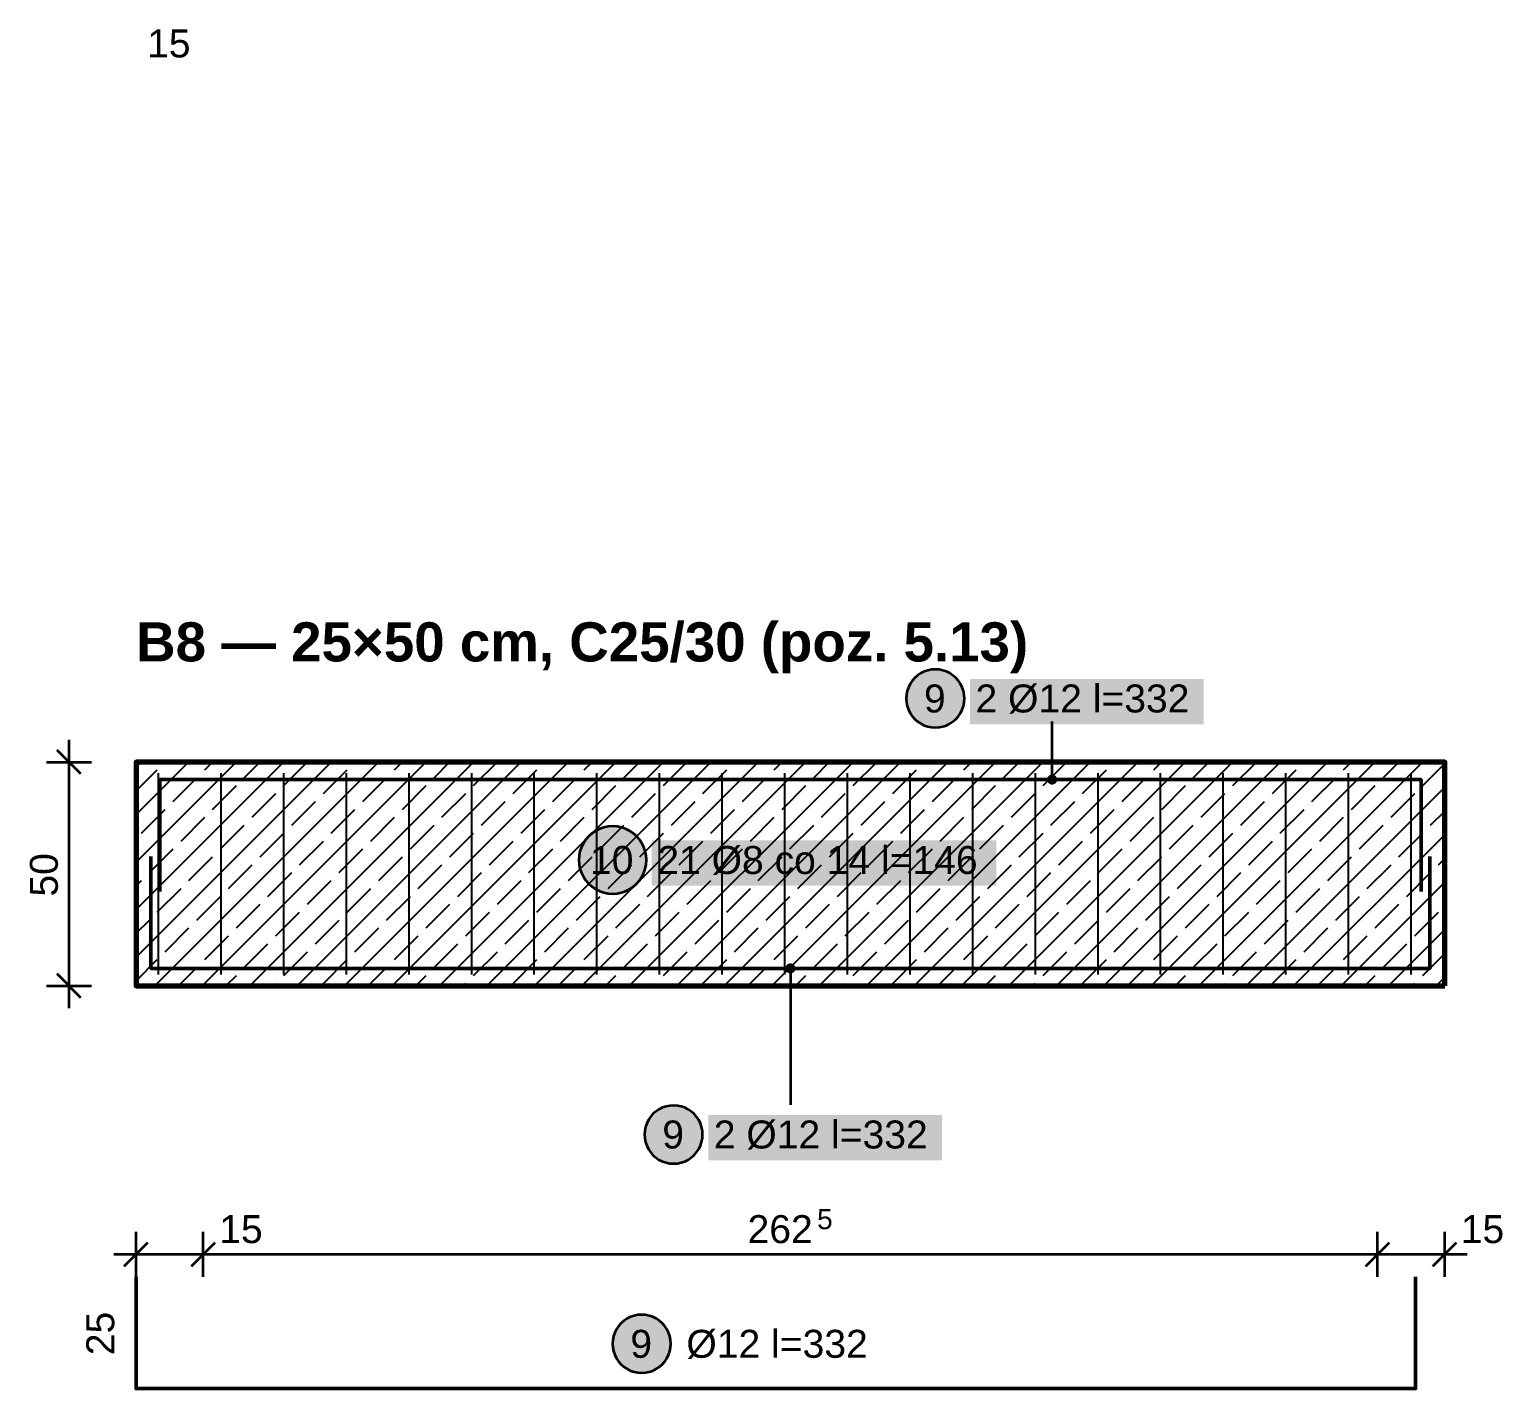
# Model space of a CAD drawing. Header units: metres. Extents: x 0.1 to 16.6, y -16.3 to -0.1.
# Drawn here: x 10.012 to 13.304, y -6.2 to -3.163 of the extents above; entities that cross this region are included whole.
import ezdxf

# ---------------------------------------------------------------- set-up
doc = ezdxf.new("R2010")
doc.units = ezdxf.units.M
for name, color, linetype, lineweight in [('A-KRESKOWANIE', 8, 'Continuous', 18), ('A-MASKA', 7, 'Continuous', 18), ('A-OPISY', 2, 'Continuous', 25), ('K-KONSTR', 7, 'Continuous', 50), ('K-WYMIARY', 1, 'Continuous', 25), ('K-ZBROJENIE', 1, 'Continuous', 100), ('K-ZBROJENIE-OPIS', 2, 'Continuous', 25)]:
    doc.layers.add(name, color=color, linetype=linetype, lineweight=lineweight)
doc.styles.add('PL_ARIAL', font='arial.ttf')
doc.styles.add('PL_ARIAL_B', font='arialbd.ttf')

msp = doc.modelspace()

# ---------------------------------------------------------------- hatches: boundary and pattern name
at = {"layer": 'A-MASKA', "true_color": 0xffffff}
for points in [[(12.1137, -4.7153), (12.6363, -4.7153), (12.6363, -4.614), (12.1137, -4.614)], [(11.4025, -5.0762), (12.1725, -5.0762), (12.1725, -4.975), (11.4025, -4.975)], [(11.5287, -5.6897), (12.0513, -5.6897), (12.0513, -5.5885), (11.5287, -5.5885)]]:
    msp.add_hatch(color=7, dxfattribs=at).paths.add_polyline_path(points)
at = {"layer": 'K-ZBROJENIE-OPIS', "true_color": 0xffffff}
for points in [[(12.1012, -4.6578), (12.1007, -4.6493), (12.099, -4.6409), (12.0963, -4.6329), (12.0925, -4.6253), (12.0878, -4.6182), (12.0822, -4.6118), (12.0758, -4.6062), (12.0687, -4.6015), (12.0611, -4.5977), (12.0531, -4.595), (12.0447, -4.5933), (12.0362, -4.5927), (12.0278, -4.5933), (12.0194, -4.595), (12.0114, -4.5977), (12.0037, -4.6015), (11.9967, -4.6062), (11.9903, -4.6118), (11.9847, -4.6182), (11.98, -4.6253), (11.9762, -4.6329), (11.9735, -4.6409), (11.9718, -4.6493), (11.9712, -4.6578), (11.9718, -4.6662), (11.9735, -4.6746), (11.9762, -4.6826), (11.98, -4.6902), (11.9847, -4.6973), (11.9903, -4.7037), (11.9967, -4.7093), (12.0037, -4.714), (12.0114, -4.7178), (12.0194, -4.7205), (12.0278, -4.7222), (12.0362, -4.7228), (12.0447, -4.7222), (12.0531, -4.7205), (12.0611, -4.7178), (12.0687, -4.714), (12.0758, -4.7093), (12.0822, -4.7037), (12.0878, -4.6973), (12.0925, -4.6902), (12.0963, -4.6826), (12.099, -4.6746), (12.1007, -4.6662)], [(11.3905, -5.0187), (11.3899, -5.0089), (11.388, -4.9992), (11.3848, -4.9898), (11.3804, -4.981), (11.3749, -4.9728), (11.3684, -4.9653), (11.361, -4.9588), (11.3528, -4.9533), (11.3439, -4.949), (11.3346, -4.9458), (11.3249, -4.9439), (11.315, -4.9432), (11.3052, -4.9439), (11.2955, -4.9458), (11.2861, -4.949), (11.2773, -4.9533), (11.269, -4.9588), (11.2616, -4.9653), (11.2551, -4.9728), (11.2496, -4.981), (11.2452, -4.9898), (11.2421, -4.9992), (11.2401, -5.0089), (11.2395, -5.0187), (11.2401, -5.0286), (11.2421, -5.0383), (11.2452, -5.0477), (11.2496, -5.0565), (11.2551, -5.0647), (11.2616, -5.0722), (11.269, -5.0787), (11.2773, -5.0842), (11.2861, -5.0885), (11.2955, -5.0917), (11.3052, -5.0936), (11.315, -5.0943), (11.3249, -5.0936), (11.3346, -5.0917), (11.3439, -5.0885), (11.3528, -5.0842), (11.361, -5.0787), (11.3684, -5.0722), (11.3749, -5.0647), (11.3804, -5.0565), (11.3848, -5.0477), (11.388, -5.0383), (11.3899, -5.0286)], [(11.5162, -5.6322), (11.5157, -5.6238), (11.514, -5.6154), (11.5113, -5.6074), (11.5075, -5.5997), (11.5028, -5.5927), (11.4972, -5.5863), (11.4908, -5.5807), (11.4837, -5.576), (11.4761, -5.5722), (11.4681, -5.5695), (11.4597, -5.5678), (11.4512, -5.5672), (11.4428, -5.5678), (11.4344, -5.5695), (11.4264, -5.5722), (11.4187, -5.576), (11.4117, -5.5807), (11.4053, -5.5863), (11.3997, -5.5927), (11.395, -5.5997), (11.3912, -5.6074), (11.3885, -5.6154), (11.3868, -5.6238), (11.3862, -5.6322), (11.3868, -5.6407), (11.3885, -5.6491), (11.3912, -5.6571), (11.395, -5.6647), (11.3997, -5.6718), (11.4053, -5.6782), (11.4117, -5.6838), (11.4187, -5.6885), (11.4264, -5.6923), (11.4344, -5.695), (11.4428, -5.6967), (11.4512, -5.6972), (11.4597, -5.6967), (11.4681, -5.695), (11.4761, -5.6923), (11.4837, -5.6885), (11.4908, -5.6838), (11.4972, -5.6782), (11.5028, -5.6718), (11.5075, -5.6647), (11.5113, -5.6571), (11.514, -5.6491), (11.5157, -5.6407)], [(11.445, -6.1), (11.4444, -6.0915), (11.4428, -6.0832), (11.4401, -6.0751), (11.4363, -6.0675), (11.4316, -6.0604), (11.426, -6.054), (11.4196, -6.0484), (11.4125, -6.0437), (11.4049, -6.0399), (11.3968, -6.0372), (11.3885, -6.0356), (11.38, -6.035), (11.3715, -6.0356), (11.3632, -6.0372), (11.3551, -6.0399), (11.3475, -6.0437), (11.3404, -6.0484), (11.334, -6.054), (11.3284, -6.0604), (11.3237, -6.0675), (11.3199, -6.0751), (11.3172, -6.0832), (11.3156, -6.0915), (11.315, -6.1), (11.3156, -6.1085), (11.3172, -6.1168), (11.3199, -6.1249), (11.3237, -6.1325), (11.3284, -6.1396), (11.334, -6.146), (11.3404, -6.1516), (11.3475, -6.1563), (11.3551, -6.1601), (11.3632, -6.1628), (11.3715, -6.1644), (11.38, -6.165), (11.3885, -6.1644), (11.3968, -6.1628), (11.4049, -6.1601), (11.4125, -6.1563), (11.4196, -6.1516), (11.426, -6.146), (11.4316, -6.1396), (11.4363, -6.1325), (11.4401, -6.1249), (11.4428, -6.1168), (11.4444, -6.1085)]]:
    msp.add_hatch(color=7, dxfattribs=at).paths.add_polyline_path(points)
at = {"layer": 'K-ZBROJENIE-OPIS', "true_color": 0x000000}
for points in [[(12.3087, -4.839), (12.3084, -4.8361), (12.3072, -4.8334), (12.3055, -4.831), (12.3031, -4.8293), (12.3004, -4.8281), (12.2975, -4.8277), (12.2946, -4.8281), (12.2919, -4.8293), (12.2895, -4.831), (12.2878, -4.8334), (12.2866, -4.8361), (12.2862, -4.839), (12.2866, -4.8419), (12.2878, -4.8446), (12.2895, -4.847), (12.2919, -4.8487), (12.2946, -4.8499), (12.2975, -4.8503), (12.3004, -4.8499), (12.3031, -4.8487), (12.3055, -4.847), (12.3072, -4.8446), (12.3084, -4.8419)], [(11.7237, -5.261), (11.7234, -5.2581), (11.7222, -5.2554), (11.7205, -5.253), (11.7181, -5.2513), (11.7154, -5.2501), (11.7125, -5.2497), (11.7096, -5.2501), (11.7069, -5.2513), (11.7045, -5.253), (11.7028, -5.2554), (11.7016, -5.2581), (11.7012, -5.261), (11.7016, -5.2639), (11.7028, -5.2666), (11.7045, -5.269), (11.7069, -5.2707), (11.7096, -5.2719), (11.7125, -5.2722), (11.7154, -5.2719), (11.7181, -5.2707), (11.7205, -5.269), (11.7222, -5.2666), (11.7234, -5.2639)]]:
    msp.add_hatch(color=7, dxfattribs=at).paths.add_polyline_path(points)

# ---------------------------------------------------------------- linework, layer by layer
at = {"layer": 'A-KRESKOWANIE', "lineweight": 25, "ltscale": 0.025}
for points in [[(10.25, -5.2356), (10.6856, -4.8)], [(10.25, -5.1296), (10.5796, -4.8)], [(10.25, -5.0235), (10.4735, -4.8)], [(10.25, -4.9174), (10.3674, -4.8)], [(10.25, -4.8114), (10.2614, -4.8)], [(10.2917, -5.3), (10.7917, -4.8)], [(10.3978, -5.3), (10.8978, -4.8)], [(10.4033, -4.8172), (10.4205, -4.8)], [(10.4917, -4.8348), (10.5265, -4.8)], [(10.5038, -5.3), (11.0038, -4.8)], [(10.5801, -4.8525), (10.6326, -4.8)], [(10.6099, -5.3), (11.1099, -4.8)], [(10.716, -5.3), (11.216, -4.8)], [(10.822, -5.3), (11.322, -4.8)], [(10.8276, -4.8172), (10.8447, -4.8)], [(10.916, -4.8348), (10.9508, -4.8)], [(10.9281, -5.3), (11.4281, -4.8)], [(11.0043, -4.8525), (11.0569, -4.8)], [(11.0342, -5.3), (11.5342, -4.8)], [(11.1402, -5.3), (11.6402, -4.8)], [(11.2463, -5.3), (11.7463, -4.8)], [(11.2518, -4.8172), (11.269, -4.8)], [(11.3402, -4.8348), (11.3751, -4.8)], [(11.3524, -5.3), (11.8524, -4.8)], [(11.4286, -4.8525), (11.4811, -4.8)], [(11.4584, -5.3), (11.9584, -4.8)], [(11.5645, -5.3), (12.0645, -4.8)], [(11.6706, -5.3), (12.1706, -4.8)], [(11.6761, -4.8172), (11.6933, -4.8)], [(11.7645, -4.8348), (11.7993, -4.8)], [(11.7766, -5.3), (12.2766, -4.8)], [(11.8529, -4.8525), (11.9054, -4.8)], [(11.8827, -5.3), (12.3827, -4.8)], [(11.9888, -5.3), (12.4888, -4.8)], [(12.0948, -5.3), (12.5948, -4.8)], [(12.1004, -4.8172), (12.1175, -4.8)], [(12.1888, -4.8348), (12.2236, -4.8)], [(12.2009, -5.3), (12.7009, -4.8)], [(12.2771, -4.8525), (12.3297, -4.8)], [(12.307, -5.3), (12.807, -4.8)], [(12.413, -5.3), (12.913, -4.8)], [(12.5191, -5.3), (13.0191, -4.8)], [(12.5246, -4.8172), (12.5418, -4.8)], [(12.613, -4.8348), (12.6479, -4.8)], [(12.6252, -5.3), (13.1252, -4.8)], [(12.7014, -4.8525), (12.7539, -4.8)], [(12.9489, -4.8172), (12.9661, -4.8)], [(13.0373, -4.8348), (13.0721, -4.8)], [(13.1257, -4.8525), (13.175, -4.8032)], [(10.25, -4.8644), (10.2972, -4.8172)], [(10.3326, -4.8879), (10.3856, -4.8348)], [(10.6685, -4.8702), (10.7215, -4.8172)], [(10.7569, -4.8879), (10.8099, -4.8348)], [(11.0927, -4.8702), (11.1458, -4.8172)], [(11.1811, -4.8879), (11.2342, -4.8348)], [(11.517, -4.8702), (11.57, -4.8172)], [(11.6054, -4.8879), (11.6584, -4.8348)], [(11.9413, -4.8702), (11.9943, -4.8172)], [(12.0297, -4.8879), (12.0827, -4.8348)], [(12.3655, -4.8702), (12.4186, -4.8172)], [(12.4539, -4.8879), (12.507, -4.8348)], [(12.7898, -4.8702), (12.8428, -4.8172)], [(12.8782, -4.8879), (12.9312, -4.8348)], [(10.421, -4.9056), (10.474, -4.8525)], [(10.5094, -4.9232), (10.5624, -4.8702)], [(10.8453, -4.9056), (10.8983, -4.8525)], [(10.9336, -4.9232), (10.9867, -4.8702)], [(11.2695, -4.9056), (11.3225, -4.8525)], [(11.3579, -4.9232), (11.4109, -4.8702)], [(11.6938, -4.9056), (11.7468, -4.8525)], [(11.7822, -4.9232), (11.8352, -4.8702)], [(12.118, -4.9056), (12.1711, -4.8525)], [(12.2064, -4.9232), (12.2595, -4.8702)], [(12.5423, -4.9056), (12.5953, -4.8525)], [(12.6307, -4.9232), (12.6837, -4.8702)], [(12.7312, -5.3), (13.175, -4.8562)], [(12.9666, -4.9056), (13.0196, -4.8525)], [(13.055, -4.9232), (13.108, -4.8702)], [(10.2619, -4.9586), (10.3149, -4.9056)], [(10.5978, -4.9409), (10.6508, -4.8879)], [(10.6862, -4.9586), (10.7392, -4.9056)], [(11.022, -4.9409), (11.0751, -4.8879)], [(11.1104, -4.9586), (11.1634, -4.9056)], [(11.4463, -4.9409), (11.4993, -4.8879)], [(11.5347, -4.9586), (11.5877, -4.9056)], [(11.8706, -4.9409), (11.9236, -4.8879)], [(11.9589, -4.9586), (12.012, -4.9056)], [(12.2948, -4.9409), (12.3479, -4.8879)], [(12.3832, -4.9586), (12.4362, -4.9056)], [(12.7191, -4.9409), (12.7721, -4.8879)], [(12.8075, -4.9586), (12.8605, -4.9056)], [(10.3503, -4.9763), (10.4033, -4.9232)], [(10.7745, -4.9763), (10.8276, -4.9232)], [(11.1988, -4.9763), (11.2518, -4.9232)], [(11.6231, -4.9763), (11.6761, -4.9232)], [(12.0473, -4.9763), (12.1004, -4.9232)], [(12.4716, -4.9763), (12.5246, -4.9232)], [(12.8959, -4.9763), (12.9489, -4.9232)], [(13.1433, -4.9409), (13.175, -4.9093)], [(10.4387, -4.9939), (10.4917, -4.9409)], [(10.5271, -5.0116), (10.5801, -4.9586)], [(10.8629, -4.9939), (10.916, -4.9409)], [(10.9513, -5.0116), (11.0043, -4.9586)], [(11.2872, -4.9939), (11.3402, -4.9409)], [(11.3756, -5.0116), (11.4286, -4.9586)], [(11.7115, -4.9939), (11.7645, -4.9409)], [(11.7998, -5.0116), (11.8529, -4.9586)], [(12.1357, -4.9939), (12.1888, -4.9409)], [(12.2241, -5.0116), (12.2771, -4.9586)], [(12.56, -4.9939), (12.613, -4.9409)], [(12.6484, -5.0116), (12.7014, -4.9586)], [(12.8373, -5.3), (13.175, -4.9623)], [(12.9842, -4.9939), (13.0373, -4.9409)], [(13.0726, -5.0116), (13.1257, -4.9586)], [(10.2796, -5.047), (10.3326, -4.9939)], [(10.6154, -5.0293), (10.6685, -4.9763)], [(10.7038, -5.047), (10.7569, -4.9939)], [(11.0397, -5.0293), (11.0927, -4.9763)], [(11.1281, -5.047), (11.1811, -4.9939)], [(11.464, -5.0293), (11.517, -4.9763)], [(11.5524, -5.047), (11.6054, -4.9939)], [(11.8882, -5.0293), (11.9413, -4.9763)], [(11.9766, -5.047), (12.0297, -4.9939)], [(12.3125, -5.0293), (12.3655, -4.9763)], [(12.4009, -5.047), (12.4539, -4.9939)], [(12.7368, -5.0293), (12.7898, -4.9763)], [(12.8251, -5.047), (12.8782, -4.9939)], [(10.368, -5.0647), (10.421, -5.0116)], [(10.4563, -5.0823), (10.5094, -5.0293)], [(10.7922, -5.0647), (10.8453, -5.0116)], [(10.8806, -5.0823), (10.9336, -5.0293)], [(11.2165, -5.0647), (11.2695, -5.0116)], [(11.3049, -5.0823), (11.3579, -5.0293)], [(11.6407, -5.0647), (11.6938, -5.0116)], [(11.7291, -5.0823), (11.7822, -5.0293)], [(12.065, -5.0647), (12.118, -5.0116)], [(12.1534, -5.0823), (12.2064, -5.0293)], [(12.4893, -5.0647), (12.5423, -5.0116)], [(12.5777, -5.0823), (12.6307, -5.0293)], [(12.9135, -5.0647), (12.9666, -5.0116)], [(13.0019, -5.0823), (13.055, -5.0293)], [(13.161, -5.0293), (13.175, -5.0153)], [(10.25, -5.0765), (10.2619, -5.0647)], [(10.5447, -5.1), (10.5978, -5.047)], [(10.6331, -5.1177), (10.6862, -5.0647)], [(10.969, -5.1), (11.022, -5.047)], [(11.0574, -5.1177), (11.1104, -5.0647)], [(11.3933, -5.1), (11.4463, -5.047)], [(11.4816, -5.1177), (11.5347, -5.0647)], [(11.8175, -5.1), (11.8706, -5.047)], [(11.9059, -5.1177), (11.9589, -5.0647)], [(12.2418, -5.1), (12.2948, -5.047)], [(12.3302, -5.1177), (12.3832, -5.0647)], [(12.6661, -5.1), (12.7191, -5.047)], [(12.7544, -5.1177), (12.8075, -5.0647)], [(12.9434, -5.3), (13.175, -5.0684)], [(13.0903, -5.1), (13.1433, -5.047)], [(10.2972, -5.1354), (10.3503, -5.0823)], [(10.3856, -5.153), (10.4387, -5.1)], [(10.7215, -5.1354), (10.7745, -5.0823)], [(10.8099, -5.153), (10.8629, -5.1)], [(11.1458, -5.1354), (11.1988, -5.0823)], [(11.2342, -5.153), (11.2872, -5.1)], [(11.57, -5.1354), (11.6231, -5.0823)], [(11.6584, -5.153), (11.7115, -5.1)], [(11.9943, -5.1354), (12.0473, -5.0823)], [(12.0827, -5.153), (12.1357, -5.1)], [(12.4186, -5.1354), (12.4716, -5.0823)], [(12.507, -5.153), (12.56, -5.1)], [(12.8428, -5.1354), (12.8959, -5.0823)], [(12.9312, -5.153), (12.9842, -5.1)], [(10.474, -5.1707), (10.5271, -5.1177)], [(10.5624, -5.1884), (10.6154, -5.1354)], [(10.8983, -5.1707), (10.9513, -5.1177)], [(10.9867, -5.1884), (11.0397, -5.1354)], [(11.3225, -5.1707), (11.3756, -5.1177)], [(11.4109, -5.1884), (11.464, -5.1354)], [(11.7468, -5.1707), (11.7998, -5.1177)], [(11.8352, -5.1884), (11.8882, -5.1354)], [(12.1711, -5.1707), (12.2241, -5.1177)], [(12.2595, -5.1884), (12.3125, -5.1354)], [(12.5953, -5.1707), (12.6484, -5.1177)], [(12.6837, -5.1884), (12.7368, -5.1354)], [(13.0196, -5.1707), (13.0726, -5.1177)], [(13.108, -5.1884), (13.161, -5.1354)], [(10.25, -5.1826), (10.2796, -5.153)], [(10.6508, -5.2061), (10.7038, -5.153)], [(11.0751, -5.2061), (11.1281, -5.153)], [(11.4993, -5.2061), (11.5524, -5.153)], [(11.9236, -5.2061), (11.9766, -5.153)], [(12.3479, -5.2061), (12.4009, -5.153)], [(12.7721, -5.2061), (12.8251, -5.153)], [(10.3149, -5.2238), (10.368, -5.1707)], [(10.4033, -5.2414), (10.4563, -5.1884)], [(10.7392, -5.2238), (10.7922, -5.1707)], [(10.8276, -5.2414), (10.8806, -5.1884)], [(11.1634, -5.2238), (11.2165, -5.1707)], [(11.2518, -5.2414), (11.3049, -5.1884)], [(11.5877, -5.2238), (11.6407, -5.1707)], [(11.6761, -5.2414), (11.7291, -5.1884)], [(12.012, -5.2238), (12.065, -5.1707)], [(12.1004, -5.2414), (12.1534, -5.1884)], [(12.4362, -5.2238), (12.4893, -5.1707)], [(12.5246, -5.2414), (12.5777, -5.1884)], [(12.8605, -5.2238), (12.9135, -5.1707)], [(12.9489, -5.2414), (13.0019, -5.1884)], [(13.0494, -5.3), (13.175, -5.1744)], [(10.4917, -5.2591), (10.5447, -5.2061)], [(10.5801, -5.2768), (10.6331, -5.2238)], [(10.916, -5.2591), (10.969, -5.2061)], [(11.0043, -5.2768), (11.0574, -5.2238)], [(11.3402, -5.2591), (11.3933, -5.2061)], [(11.4286, -5.2768), (11.4816, -5.2238)], [(11.7645, -5.2591), (11.8175, -5.2061)], [(11.8529, -5.2768), (11.9059, -5.2238)], [(12.1888, -5.2591), (12.2418, -5.2061)], [(12.2771, -5.2768), (12.3302, -5.2238)], [(12.613, -5.2591), (12.6661, -5.2061)], [(12.7014, -5.2768), (12.7544, -5.2238)], [(13.0373, -5.2591), (13.0903, -5.2061)], [(13.1257, -5.2768), (13.175, -5.2275)], [(10.25, -5.2887), (10.2972, -5.2414)], [(10.3447, -5.3), (10.3856, -5.2591)], [(10.6685, -5.2945), (10.7215, -5.2414)], [(10.769, -5.3), (10.8099, -5.2591)], [(11.0927, -5.2945), (11.1458, -5.2414)], [(11.1933, -5.3), (11.2342, -5.2591)], [(11.517, -5.2945), (11.57, -5.2414)], [(11.6175, -5.3), (11.6584, -5.2591)], [(11.9413, -5.2945), (11.9943, -5.2414)], [(12.0418, -5.3), (12.0827, -5.2591)], [(12.3655, -5.2945), (12.4186, -5.2414)], [(12.4661, -5.3), (12.507, -5.2591)], [(12.7898, -5.2945), (12.8428, -5.2414)], [(12.8903, -5.3), (12.9312, -5.2591)], [(10.4508, -5.3), (10.474, -5.2768)], [(10.5569, -5.3), (10.5624, -5.2945)], [(10.8751, -5.3), (10.8983, -5.2768)], [(10.9811, -5.3), (10.9867, -5.2945)], [(11.2993, -5.3), (11.3225, -5.2768)], [(11.4054, -5.3), (11.4109, -5.2945)], [(11.7236, -5.3), (11.7468, -5.2768)], [(11.8297, -5.3), (11.8352, -5.2945)], [(12.1479, -5.3), (12.1711, -5.2768)], [(12.2539, -5.3), (12.2595, -5.2945)], [(12.5721, -5.3), (12.5953, -5.2768)], [(12.6782, -5.3), (12.6837, -5.2945)], [(12.9964, -5.3), (13.0196, -5.2768)], [(13.1025, -5.3), (13.108, -5.2945)], [(13.1555, -5.3), (13.175, -5.2805)]]:
    msp.add_lwpolyline(points, dxfattribs=at)
at = {"layer": 'K-KONSTR', "lineweight": 70, "ltscale": 0.025}
msp.add_lwpolyline([(13.175, -5.3), (13.175, -4.8), (10.25, -4.8), (10.25, -5.3)], close=True, dxfattribs=at)
at = {"layer": 'K-WYMIARY', "lineweight": 35, "ltscale": 0.025}
for points in [[(10.1265, -4.8265), (10.0735, -4.7735)], [(10.1, -5.35), (10.1, -4.75)], [(10.05, -4.8), (10.15, -4.8)], [(10.05, -5.3), (10.15, -5.3)], [(10.1265, -5.3265), (10.0735, -5.2735)], [(10.25, -5.95), (10.25, -5.85)], [(10.4, -5.95), (10.4, -5.85)], [(13.025, -5.95), (13.025, -5.85)], [(13.175, -5.95), (13.175, -5.85)], [(10.2235, -5.9265), (10.2765, -5.8735)], [(10.3735, -5.9265), (10.4265, -5.8735)], [(12.9985, -5.9265), (13.0515, -5.8735)], [(13.1485, -5.9265), (13.2015, -5.8735)], [(10.2, -5.9), (13.225, -5.9)]]:
    msp.add_lwpolyline(points, dxfattribs=at)
at = {"layer": 'K-ZBROJENIE', "lineweight": 25, "ltscale": 0.025}
for points in [[(10.3, -5.275), (10.3, -4.825)], [(10.44, -5.275), (10.44, -4.825)], [(10.58, -5.275), (10.58, -4.825)], [(10.72, -5.275), (10.72, -4.825)], [(10.86, -5.275), (10.86, -4.825)], [(11, -5.275), (11, -4.825)], [(11.14, -5.275), (11.14, -4.825)], [(11.28, -5.275), (11.28, -4.825)], [(11.42, -5.275), (11.42, -4.825)], [(11.56, -5.275), (11.56, -4.825)], [(11.7, -5.275), (11.7, -4.825)], [(11.84, -5.275), (11.84, -4.825)], [(11.98, -5.275), (11.98, -4.825)], [(12.12, -5.275), (12.12, -4.825)], [(12.26, -5.275), (12.26, -4.825)], [(12.4, -5.275), (12.4, -4.825)], [(12.54, -5.275), (12.54, -4.825)], [(12.68, -5.275), (12.68, -4.825)], [(12.82, -5.275), (12.82, -4.825)], [(12.96, -5.275), (12.96, -4.825)], [(13.1, -5.275), (13.1, -4.825)]]:
    msp.add_lwpolyline(points, dxfattribs=at)
at = {"layer": 'K-ZBROJENIE', "lineweight": 50, "ltscale": 0.025}
for points in [[(10.303, -5.089), (10.303, -4.839), (13.122, -4.839), (13.122, -5.089)], [(10.283, -5.011), (10.283, -5.261), (13.142, -5.261), (13.142, -5.011)], [(10.25, -5.95), (10.25, -6.2), (13.11, -6.2), (13.11, -5.95)]]:
    msp.add_lwpolyline(points, dxfattribs=at)
at = {"layer": 'K-ZBROJENIE-OPIS', "lineweight": 35, "ltscale": 0.025}
for points in [[(12.1012, -4.6578), (12.1007, -4.6493), (12.099, -4.6409), (12.0963, -4.6329), (12.0925, -4.6253), (12.0878, -4.6182), (12.0822, -4.6118), (12.0758, -4.6062), (12.0687, -4.6015), (12.0611, -4.5977), (12.0531, -4.595), (12.0447, -4.5933), (12.0362, -4.5927), (12.0278, -4.5933), (12.0194, -4.595), (12.0114, -4.5977), (12.0037, -4.6015), (11.9967, -4.6062), (11.9903, -4.6118), (11.9847, -4.6182), (11.98, -4.6253), (11.9762, -4.6329), (11.9735, -4.6409), (11.9718, -4.6493), (11.9712, -4.6578), (11.9718, -4.6662), (11.9735, -4.6746), (11.9762, -4.6826), (11.98, -4.6902), (11.9847, -4.6973), (11.9903, -4.7037), (11.9967, -4.7093), (12.0037, -4.714), (12.0114, -4.7178), (12.0194, -4.7205), (12.0278, -4.7222), (12.0362, -4.7228), (12.0447, -4.7222), (12.0531, -4.7205), (12.0611, -4.7178), (12.0687, -4.714), (12.0758, -4.7093), (12.0822, -4.7037), (12.0878, -4.6973), (12.0925, -4.6902), (12.0963, -4.6826), (12.099, -4.6746), (12.1007, -4.6662)], [(11.3905, -5.0187), (11.3899, -5.0089), (11.388, -4.9992), (11.3848, -4.9898), (11.3804, -4.981), (11.3749, -4.9728), (11.3684, -4.9653), (11.361, -4.9588), (11.3528, -4.9533), (11.3439, -4.949), (11.3346, -4.9458), (11.3249, -4.9439), (11.315, -4.9432), (11.3052, -4.9439), (11.2955, -4.9458), (11.2861, -4.949), (11.2773, -4.9533), (11.269, -4.9588), (11.2616, -4.9653), (11.2551, -4.9728), (11.2496, -4.981), (11.2452, -4.9898), (11.2421, -4.9992), (11.2401, -5.0089), (11.2395, -5.0187), (11.2401, -5.0286), (11.2421, -5.0383), (11.2452, -5.0477), (11.2496, -5.0565), (11.2551, -5.0647), (11.2616, -5.0722), (11.269, -5.0787), (11.2773, -5.0842), (11.2861, -5.0885), (11.2955, -5.0917), (11.3052, -5.0936), (11.315, -5.0943), (11.3249, -5.0936), (11.3346, -5.0917), (11.3439, -5.0885), (11.3528, -5.0842), (11.361, -5.0787), (11.3684, -5.0722), (11.3749, -5.0647), (11.3804, -5.0565), (11.3848, -5.0477), (11.388, -5.0383), (11.3899, -5.0286)], [(11.5162, -5.6322), (11.5157, -5.6238), (11.514, -5.6154), (11.5113, -5.6074), (11.5075, -5.5997), (11.5028, -5.5927), (11.4972, -5.5863), (11.4908, -5.5807), (11.4837, -5.576), (11.4761, -5.5722), (11.4681, -5.5695), (11.4597, -5.5678), (11.4512, -5.5672), (11.4428, -5.5678), (11.4344, -5.5695), (11.4264, -5.5722), (11.4187, -5.576), (11.4117, -5.5807), (11.4053, -5.5863), (11.3997, -5.5927), (11.395, -5.5997), (11.3912, -5.6074), (11.3885, -5.6154), (11.3868, -5.6238), (11.3862, -5.6322), (11.3868, -5.6407), (11.3885, -5.6491), (11.3912, -5.6571), (11.395, -5.6647), (11.3997, -5.6718), (11.4053, -5.6782), (11.4117, -5.6838), (11.4187, -5.6885), (11.4264, -5.6923), (11.4344, -5.695), (11.4428, -5.6967), (11.4512, -5.6972), (11.4597, -5.6967), (11.4681, -5.695), (11.4761, -5.6923), (11.4837, -5.6885), (11.4908, -5.6838), (11.4972, -5.6782), (11.5028, -5.6718), (11.5075, -5.6647), (11.5113, -5.6571), (11.514, -5.6491), (11.5157, -5.6407)], [(11.445, -6.1), (11.4444, -6.0915), (11.4428, -6.0832), (11.4401, -6.0751), (11.4363, -6.0675), (11.4316, -6.0604), (11.426, -6.054), (11.4196, -6.0484), (11.4125, -6.0437), (11.4049, -6.0399), (11.3968, -6.0372), (11.3885, -6.0356), (11.38, -6.035), (11.3715, -6.0356), (11.3632, -6.0372), (11.3551, -6.0399), (11.3475, -6.0437), (11.3404, -6.0484), (11.334, -6.054), (11.3284, -6.0604), (11.3237, -6.0675), (11.3199, -6.0751), (11.3172, -6.0832), (11.3156, -6.0915), (11.315, -6.1), (11.3156, -6.1085), (11.3172, -6.1168), (11.3199, -6.1249), (11.3237, -6.1325), (11.3284, -6.1396), (11.334, -6.146), (11.3404, -6.1516), (11.3475, -6.1563), (11.3551, -6.1601), (11.3632, -6.1628), (11.3715, -6.1644), (11.38, -6.165), (11.3885, -6.1644), (11.3968, -6.1628), (11.4049, -6.1601), (11.4125, -6.1563), (11.4196, -6.1516), (11.426, -6.146), (11.4316, -6.1396), (11.4363, -6.1325), (11.4401, -6.1249), (11.4428, -6.1168), (11.4444, -6.1085)]]:
    msp.add_lwpolyline(points, close=True, dxfattribs=at)
for points in [[(12.2975, -4.839), (12.2975, -4.709)], [(11.7125, -5.261), (11.7125, -5.566)]]:
    msp.add_lwpolyline(points, dxfattribs=at)

# ---------------------------------------------------------------- texts
at = {"layer": 'A-OPISY', "style": 'PL_ARIAL_B'}
msp.add_text('B8 — 25×50 cm, C25/30 (poz. 5.13)', height=0.0875, dxfattribs=at).set_placement((10.25, -4.575))
at = {"layer": 'K-WYMIARY', "style": 'PL_ARIAL'}
msp.add_text('50', height=0.0625, rotation=90, dxfattribs=at).set_placement((10.075, -5.1005))
for s, height, p in [('15', 0.0625, (10.4358, -5.875)), ('262', 0.0625, (11.6167, -5.875)), ('5', 0.045, (11.772, -5.8438)), ('15', 0.0625, (13.2108, -5.875))]:
    msp.add_text(s, height=height, dxfattribs=at).set_placement(p)
at = {"layer": 'K-ZBROJENIE-OPIS', "style": 'PL_ARIAL'}
for s, p in [('15', (10.2745, -3.225)), ('9', (12.011, -4.689)), ('2 Ø12 l=332', (12.1262, -4.689)), ('10', (11.2645, -5.05)), ('21 Ø8 co 14 l=146', (11.415, -5.05)), ('9', (11.426, -5.6635)), ('2 Ø12 l=332', (11.5412, -5.6635)), ('9', (11.3547, -6.1313)), ('Ø12 l=332', (11.48, -6.1313))]:
    msp.add_text(s, height=0.0625, dxfattribs=at).set_placement(p)
msp.add_text('25', height=0.0625, rotation=90, dxfattribs=at).set_placement((10.2011, -6.1255))

doc.saveas('drawing.dxf')
